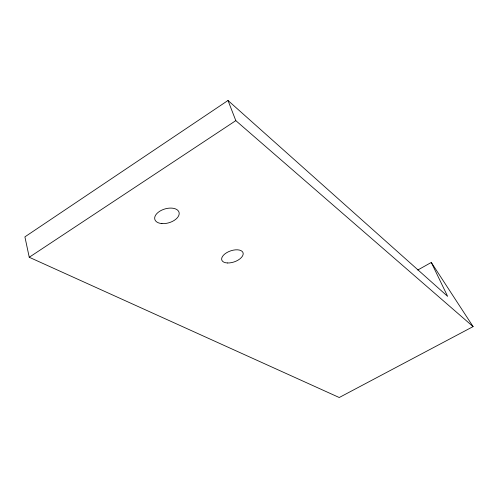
<?xml version="1.0" encoding="UTF-8"?>
<svg xmlns="http://www.w3.org/2000/svg" width="498" height="498" viewBox="0 0 498 498"><rect width="100%" height="100%" fill="white"/><g stroke="black" fill="none" stroke-linecap="round" stroke-linejoin="round"><path stroke-width="0.75" d="M431.293 262.446L447.627 296.347L228.003 100.484L24.9 236.867L29.245 257.267L339.238 397.516L473.1 326.601L431.293 262.446L417.778 270.028M29.245 257.267L235.815 120.634L473.1 326.601M228.003 100.484L235.815 120.634M161.912 223.577A12.624 7.202 -16.4 0 0 179.143 212.727A12.624 7.202 -16.4 0 0 159.734 211.245A12.624 7.202 -16.4 0 0 161.912 223.577M227.393 262.969A11.242 5.795 -19.1 0 0 243.192 253.494A11.242 5.795 -19.1 0 0 226.652 252.704A11.242 5.795 -19.1 0 0 227.393 262.969"/></g></svg>
